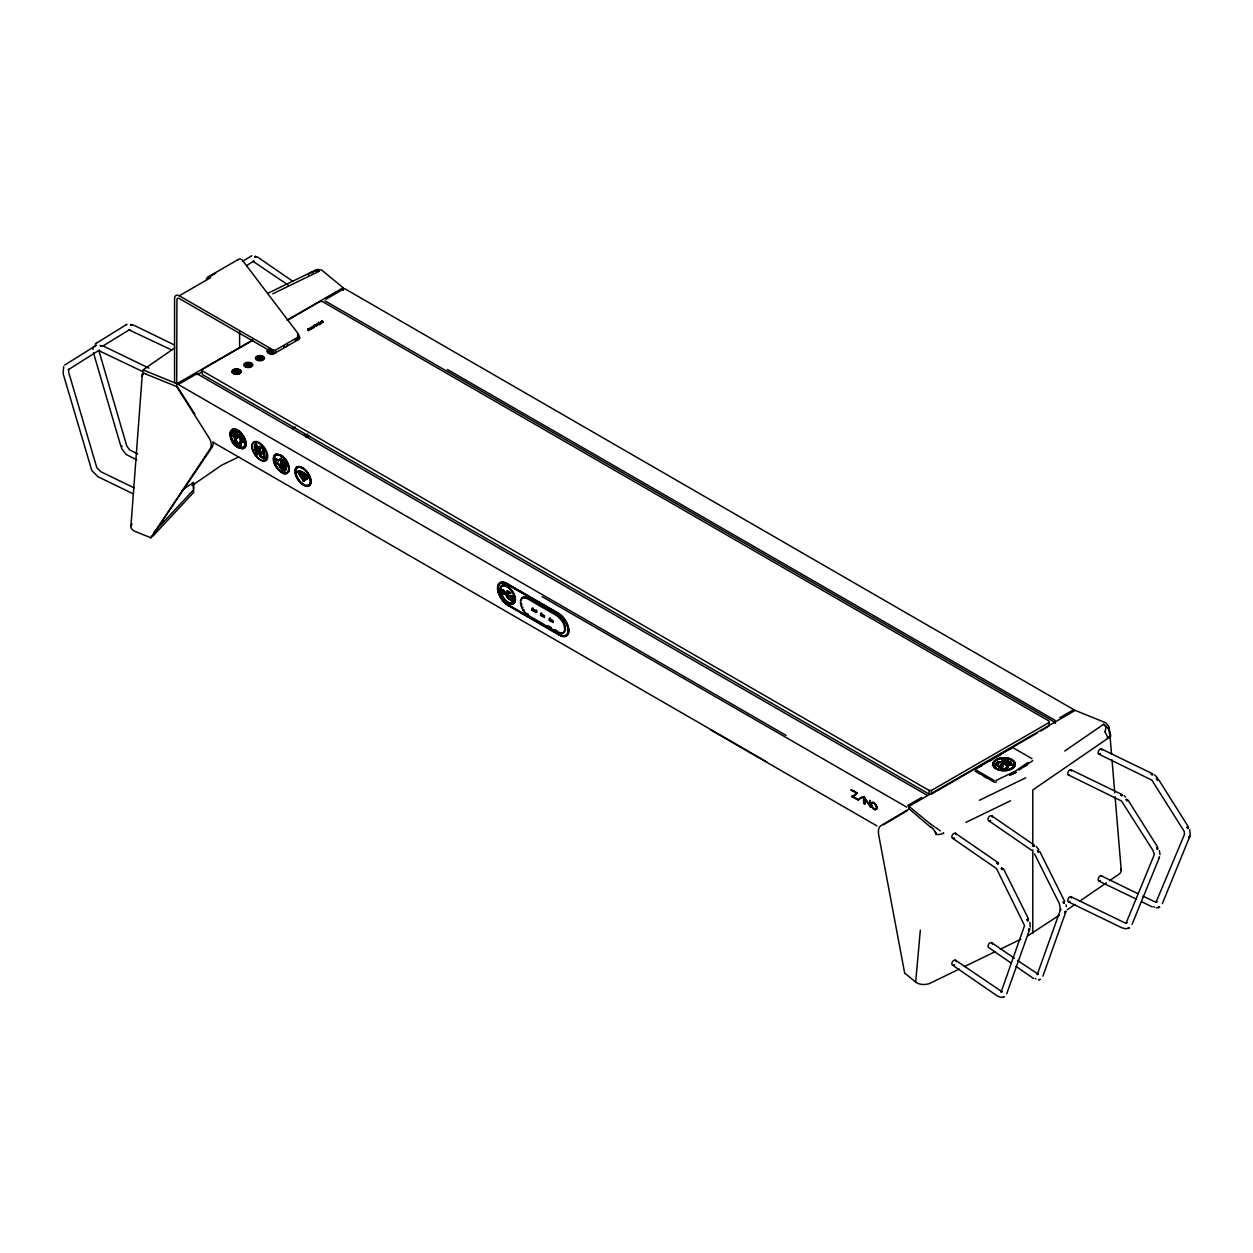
<?xml version="1.0" encoding="UTF-8"?>
<svg xmlns="http://www.w3.org/2000/svg" width="1253" height="1253" viewBox="0 0 1253 1253"><rect width="100%" height="100%" fill="white"/><g stroke="black" fill="none" stroke-linecap="round" stroke-linejoin="round"><path stroke-width="1.5" d="M1002.917 764.471L1001.382 765.364L1002.917 764.471L1002.901 766.946L1002.149 765.552L1000.614 766.601L1002.149 765.552M309.099 330.119L307.972 329.085L309.272 329.398M319.17 324.339L319.766 323.587M322.976 322.741L321.034 321.551L323.399 322.146M509.313 592.23L510.081 593.092L509.313 592.089M320.58 322.992L321.645 322.46M943.462 833.104L943.54 833.245A9.961 5.748 0 0 1 935.975 834.482L935.928 833.981A4.996 4.229 18.8 0 0 935.85 833.637A5.231 4.417 18.5 0 0 935.803 833.073A5.592 4.636 23.9 0 0 935.521 832.227L935.145 831.694M1008.477 766.57L1007.992 766.084M311.887 328.693L312.764 327.832M264.148 458.175L260.499 455.951L259.857 447.117L263.459 449.498L264.132 457.956M240.028 445.097L241.5 441.087A4.683 2.49 56.2 0 0 237.913 435.136A4.683 2.49 56.2 0 0 234.906 437.266L236.864 444.815L240.466 446.882L236.582 445.003C229.205 428.448 245.651 435.95 240.169 447.086M311.339 327.988C308.457 328.161 312.295 328.928 310.384 328.709M309.945 328.552L310.258 327.738M319.766 323.415L319.781 324.167M260.358 357.356L261.642 357.951M319.781 324.01L317.776 323.587L319.264 323.133M239.777 444.298L240.968 440.398A3.931 2.083 56.2 0 0 237.96 435.715A3.931 2.083 56.2 0 0 235.392 437.187L237.224 442.826L239.903 443.546M261.72 456.343L261.955 456.875M1030.217 927.079L1029.841 922.365M130.923 526.276L142.231 375.039M145.285 373.817A5.764 1.504 36.2 0 1 146.037 374.146L176.704 386.566L176.924 299.843A3.32 1.911 60 0 1 179.257 298.496L272.966 352.594A2.067 1.19 0 0 0 275.895 352.594L296.914 340.456A6.218 3.587 0 0 0 298.214 336.477M285.825 473.681C281.486 475.326 269.395 462.545 274.611 455.152M284.87 473.838C278.761 472.224 272.34 462.655 273.687 456.405M275.19 454.604C283.319 452.38 290.163 463.453 289.239 470.768C289.506 464.628 284.008 453.555 275.707 454.369M316.069 324.386L316.116 325.514L317.62 325.232M1190.225 835.14L1189.724 829.721M1108.827 726.317L1105.804 722.793L1075.199 710.388L908.973 806.352L908.723 809.172L880.734 825.821A10.353 5.419 73.1 0 0 878.698 834.937L904.619 972.908M959.281 969.086L930.227 983.182A9.977 5.764 0 0 1 915.677 982.086L920.328 930.196M1003.011 759.13L1003.011 759.13A2.24 1.3 0 0 0 1002.416 759.804L1002.478 760.869M92.988 349.43L93.599 346.439M285.496 468.246L285.527 467.855A12.248 6.5 56.2 0 0 285.339 465.051L283.429 459.773A2.177 1.143 56.2 0 1 284.212 460.462L286.232 465.489A13.564 7.189 56.2 0 1 286.389 467.682L284.76 470.909A2.24 1.19 56.3 0 1 283.898 470.721L284.541 470.047M246.465 364.435C247.17 365.688 249.566 362.837 246.465 364.78M1004.843 760.461L1004.859 760.132A1.645 0.955 0 0 1 1005.298 759.569L1005.861 759.882M239.48 444.502C244.288 430.938 226.84 435.715 239.809 444.878L239.589 446.178L236.989 443.625L239.887 445.99M142.356 375.493L142.294 376.276A9.961 5.748 0 0 1 143.359 372.783M312.702 327.237L311.417 327.894M1109.281 733.35L1109.453 732.065A5.873 1.143 78.8 0 0 1109.344 731.376M285.433 468.606L285.825 467.651A12.248 6.5 56.2 0 0 285.621 464.847L283.867 460.697A2.177 1.143 56.2 0 0 283.131 459.961M313.328 327.659L312.968 327.691M314.722 326.923L313.469 326.61M1007.381 760.9L1007.522 761.135M1005.642 760.148L1006.582 761.84M316.429 324.308L315.678 325.153M311.057 328.098L310.211 328.49M317.776 323.415L319.828 324.746L318.105 323.196M307.893 329.116C309.851 333.564 306.139 327.613 309.178 329.68M285.731 468.418L284.917 469.922M258.149 357.528L259.653 358.092M321.363 323.211C319.797 320.972 323.102 322.882 320.737 322.601M1004.405 769.06C1014.366 767.087 997.592 758.237 995.822 764.095M241.046 442.215C242.017 433.334 229.456 432.363 236.441 443.014M283.883 467.244L284.024 466.257A8.348 4.432 56.3 0 0 283.93 464.941L282.786 461.01A1.645 0.877 56.3 0 1 283.507 461.715L284.682 464.581A8.849 4.699 56.2 0 1 284.838 466.789L283.836 468.638M509.987 593.139C508.655 592.544 512.728 593.155 507.136 591.009L505.899 593.436L504.849 592.841A2.428 1.284 56.2 0 0 502.14 589.975A2.428 1.284 56.2 0 0 502.343 593.139A2.428 1.284 56.2 0 0 504.881 593.358L507.653 598.104L512.54 601.706L512.634 599.341C510.629 596.475 510.175 600.297 510.644 598.182M311.903 328.49C308.99 329.727 313.861 327.519 311.966 327.973M260.702 457.314L259.81 446.24L264.179 449.232L264.931 458.629L260.217 456.155L260.06 446.929L263.757 449.31L264.43 457.831M1002.416 759.804L1002.384 760.085A2.24 1.3 0 0 1 1003.011 759.287M1107.746 738.315L1107.715 738.456A9.961 5.748 0 0 0 1109.86 734.101L1109.641 732.191A5.826 1.237 78.4 0 0 1109.625 731.752M1028.447 930.133L1028.697 929.225M1064.611 912.623L1064.862 911.714M1065.019 912.466L1065.269 911.542M1065.379 912.247L1065.63 911.338M1028.854 929.977L1029.105 929.068M1029.214 929.757L1029.465 928.849M261.094 358.17L259.637 359.031L261.141 359.016M282.927 466.069L282.99 465.787A4.573 2.428 56.3 0 0 282.927 464.409L282.129 462.263L283.225 464.221A4.573 2.428 56.3 0 1 283.288 465.599L283.115 466.1M508.546 591.839C515.985 595.755 503.267 591.244 509.313 592.967M259.81 357.622L258.838 356.933L258.275 358.186M302.756 478.427C301.253 480.463 305.121 481.027 303.273 479.116C307.204 483.078 300.062 475.952 303.085 480.541M311.23 327.472L312.075 327.425M285.653 468.747L285.042 469.734M1158.477 858.493L1158.774 857.553M1158.837 858.289L1159.135 857.35M1159.119 858.039L1159.417 857.115M1188.831 837.615L1189.128 836.675M1189.175 837.411L1189.489 836.471M1189.473 837.161L1189.77 836.221M259.857 357.904L258.275 357.622M288.738 471.614L289.239 470.768M315.631 324.825C317.119 324.449 316.336 325.89 316.711 324.308M285.731 469.922L286.091 467.886A13.564 7.189 56.2 0 0 285.935 465.693L283.429 459.773M1006.739 993.692L1029.856 928.88M1042.903 976.165L1066.021 911.354M282.223 462.89L282.191 463.516A3.226 1.707 56.3 0 1 282.364 465.536L282.692 465.38A3.226 1.723 56.2 0 0 282.473 463.328L282.129 462.263M231.977 433.366L233.731 434.634L232.447 432.739M239.558 435.574L240.325 434.164L239.527 433.851L239.558 435.574L240.325 434.164M239.041 435.073L239.809 433.648M1159.542 857.115L1132.007 924.479M1189.88 836.221L1162.345 903.601M239.683 443.515C244.413 435.417 229.174 431.878 237.224 442.826M997.968 763.876L998.86 763.563M284.039 467.4L283.006 468.575A1.645 0.877 56.2 0 0 283.695 468.685L284.133 468.434A1.645 0.877 56.3 0 1 283.303 468.387L283.006 468.575M241.234 442.293L240.466 446.882M313.093 326.845L313.407 326.986M254.343 450.375L254.892 449.404A3.258 1.707 56.5 0 0 254.688 447.384L254.986 447.775A3.571 1.895 56.2 0 1 255.158 448.37A4.683 2.49 56.1 0 1 255.236 449.592A3.571 1.895 56.5 0 1 255.142 450.031L255.44 449.843A3.571 1.895 56.4 0 0 255.518 449.388A4.683 2.475 56.3 0 0 255.44 448.182A3.571 1.895 56.3 0 0 255.267 447.587L254.625 446.444M142.748 374.021L142.513 374.647A5.576 1.3 84.1 0 0 142.45 374.96A5.717 1.363 83.5 0 1 142.607 374.6L143.296 373.519M284.212 468.246L284.541 466.993A8.849 4.699 56.2 0 0 284.384 464.769L283.209 461.903A1.645 0.877 56.2 0 0 282.489 461.198M505.899 593.436L507.387 590.836L508.812 591.667M507.747 591.604L506.478 593.781C508.593 597.039 513.072 595.426 511.678 596.663M63.668 366.502L63.12 373.66L91.814 470.533L97.953 476.735L133.304 493.87M321.113 321.849L321.05 323.227M955.428 960.158L1001.836 991.624L1001.022 992.298L1024.562 925.591L996.48 868.564L952.64 838.304M260.436 357.872L261.047 358.624A1.817 1.049 0 0 0 261.423 358.515L261.423 358.844M283.585 467.855L284.306 466.053A8.348 4.432 56.2 0 0 284.212 464.753L282.786 461.01M997.858 763.625L998.39 763.954M258.744 357.778L261.564 358.17M312.67 326.391L313.595 326.25M285.888 470L285.073 470.783M311.793 328.223L312.764 328.192M132.066 524.02A9.977 5.764 0 0 0 135.12 531.429L150.908 537.803L210.081 448.919A10.353 7.487 55.7 0 0 209.204 438.111L176.61 386.504M150.924 537.772L211.976 447.368A10.353 7.487 55.7 0 0 213.104 442.325M996.072 764.502L1003.998 769.091L1007.647 766.57M995.18 763.688L995.039 764.502M275.018 454.745L274.266 455.638M288.754 471.989L286.154 473.806M943.666 833.167L942.867 833.543M282.411 465.662L282.896 466.304M1003.559 759.443L1004.06 761.949M1003.465 759.49L1003.136 760.461M235.517 371.327C232.823 369.447 242.048 374.067 235.517 371.327L235.423 370.434M1001.413 991.577L1002.181 991.796M235.094 371.828L235.517 370.998M1008.414 767.149L1005.047 769.326M154.213 532.024L193.62 489.751L193.448 482.468L182.218 490.064M152.788 536.253L193.62 492.445L193.573 490.628M304.26 480.901L303.304 481.105M303.806 480.275L302.474 478.615M317.448 325.357L317.526 324.621M285.198 469.734L283.945 470.157M303.508 476.86A6.187 3.211 55.3 0 0 302.239 476.109A6.093 3.226 55 0 0 299.921 475.983L300.203 475.78A6.093 3.258 56.3 0 1 306.327 479.288L307.627 478.599A8.928 4.73 56.3 0 0 298.715 473.446L298.543 473.838M311.746 272.903L312.686 272.058M309.099 328.584L310.368 329.586L308.661 328.678M305.184 479.946L304.902 479.883A3.931 2.083 55.6 0 0 301.08 477.785L301.362 477.581A3.931 2.099 56.3 0 1 305.309 479.852L305.434 479.805A4.699 2.49 56.1 0 0 300.767 477.08L301.065 476.876A4.699 2.49 56 0 1 305.654 479.664L305.481 479.758M1008.258 767.29L1004.937 769.373M263.976 458.958L259.998 456.625A1.801 0.955 56.3 0 1 259.575 455.403L258.995 447.29A1.801 0.955 56.1 0 1 259.214 446.538L263.02 448.355A1.582 0.83 56.2 0 1 264.054 450.219L264.681 458.363A1.77 0.94 56.3 0 1 264.399 459.162L264.164 458.943M311.621 327.174L312.42 327.299M64.717 365.062L95.447 345.844M95.071 344.183L96.403 343.212M254.798 445.097L255.205 446.256M255.017 445.269L256.301 448.073A7.769 4.119 56.3 0 1 256.505 449.373A7.769 4.119 56.2 0 1 256.489 450.563L255.424 452.396M297.587 472.35A10.416 5.513 55.7 0 1 307.862 478.129L308.645 477.957A11.167 5.92 56.2 0 0 297.728 471.363L297.525 471.598M1007.506 760.258L1008.132 760.806L1007.6 760.007M255.487 444.47L257.836 448.809A12.248 6.484 56.3 0 1 258.024 451.613L256.113 454.651A2.161 1.159 56.4 0 0 256.865 454.87L257.194 454.792A3.884 2.067 56 0 0 257.491 454.588L258.604 451.644A13.532 7.173 56.2 0 0 258.447 449.451L256.426 444.408A2.161 1.143 56.1 0 0 255.643 443.734M851.617 796.391C866.653 792.977 839.588 785.944 857.193 793.039L852.244 796.454L857.162 799.289L851.617 796.391L857.459 799.101L852.244 796.454M174.715 347.895L142.967 369.933M191.991 485.584L221.687 465.176L238.743 456.906M1027.961 762.497L1015.431 771.081L995.9 780.556M1019.018 770.062L1032.707 760.649M1024.5 766.632L1027.225 764.753M1064.721 751.033L1103.689 724.25L1105.913 727.132L1105.35 730.828A5.012 3.916 53.4 0 1 1104.801 731.423L1104.582 731.58A10.008 5.654 50.8 0 1 1107.589 738.456L1108.216 738.064A9.961 5.748 0 0 0 1109.845 734.101L1109.798 733.663M1027.632 935.928L1059.396 915.144M1067.227 909.772L1075.058 904.384M1079.741 901.158L1106.368 882.864M1109.5 880.702L1118.898 874.249A9.977 5.764 0 0 0 1120.668 868.658M307.079 478.928L306.875 478.818A8.16 4.339 57.1 0 0 298.825 474.276L298.7 474.073M308.504 478.051L308.301 478.192A10.416 5.529 56.2 0 0 297.885 472.146L297.885 472.146M303.508 476.72A6.077 3.242 56.4 0 1 306.045 479.476L306.296 479.304A6.86 3.587 56.3 0 0 302.819 475.78A6.86 3.634 56.2 0 0 299.577 475.279L299.953 475.059A6.86 3.634 56.2 0 1 306.656 479.1M233.058 431.831L234.875 433.256L233.7 431.439M234.875 431.377L236.05 433.334L235.642 431.236M231.758 435.183L233.324 436.639M237.146 432.097L237.804 434.086M231.789 435.762L232.04 434.979M237.256 433.789L237.428 431.893M238.07 437.391A1.786 0.94 56.3 0 0 236.895 438.064L238.023 436.811A2.537 1.347 56.3 0 0 236.363 437.751L236.613 438.252A1.801 0.955 56.2 0 1 237.788 437.595M238.023 436.811L237.725 436.999A2.553 1.347 56.2 0 0 236.081 437.955L236.754 436.764L237.772 437.595M240.67 436.968L241.954 436.201M241.845 439.161L243.505 439.13L243.458 439.991L241.845 439.161L243.505 439.13M242.095 439.819L243.755 439.787M236.582 445.003L237.365 444.533M242.44 441.338L244.006 442.81M242.487 441.933L242.737 441.15M239.589 446.178L239.809 444.878M255.534 443.797L255.346 443.922A2.161 1.143 56.2 0 1 256.004 444.47A2.694 1.425 56.3 0 1 256.379 444.925L256.505 445.097M254.578 449.576A3.258 1.739 56.1 0 0 254.437 447.587L254.359 446.225M256.113 454.667L256.395 454.479A2.161 1.143 56.1 0 0 257.147 454.682L257.382 454.635A4.824 2.553 56.5 0 0 257.664 454.4A7.894 4.182 56.2 0 0 258.212 452.756M260.436 452.302L261.971 453.179L260.436 452.302L262.566 451.064L262.691 451.894L262.566 451.064M261.705 452.458L263.24 453.335L261.705 452.458L262.973 451.706M260.984 453.758L262.253 452.991M274.313 455.34L276.005 454.166M274.705 458.332L278.197 459.992L274.705 458.332L274.987 462.326L278.182 464.174L281.894 469.969L281.361 458.175L277.915 460.18M275.284 459.24L278.464 460.728L275.284 459.24L275.488 462.028L278.37 463.704L282.191 469.765M274.987 462.326L278.667 463.5C285.903 480.729 277.743 442.826 281.549 468.011M281.361 458.175L281.894 469.969M282.849 457.047A10.416 5.529 56.3 0 1 287.125 472.585A10.416 5.529 56.3 0 1 274.548 461.824A10.416 5.529 56.3 0 1 282.849 457.047L283.272 456.828M278.182 464.174L275.268 462.122L274.987 458.144M283.898 470.705L284.18 470.517A2.24 1.19 56.3 0 0 285.042 470.705M297.478 471.504L297.306 471.629A11.183 5.936 56.7 0 1 308.363 478.145L308.457 478.082M298.825 474.276L299.122 474.088A8.16 4.339 56.2 0 1 307.283 478.787L307.33 478.803A8.928 4.699 55.6 0 0 298.418 473.65M306.108 479.429L307.627 478.599M504.849 592.841L506.149 593.28M504.881 593.358L506.181 593.797L507.904 597.932L512.79 601.534M505.93 593.969L511.944 596.616M510.457 599.169L507.935 597.712L506.51 594.314L511.976 597.148L511.788 598.308L514.278 598.198L511.866 595.582M507.935 597.712L510.707 598.997M512.853 597.697L506.51 594.314M512.242 597.681L513.104 597.524M510.958 599.232L512.148 599.607L511.976 600.829L510.958 599.232L511.976 600.829M511.036 600.281L511.208 599.075M512.54 601.706L512.634 599.341M561.892 633.141A8.285 4.385 56.2 0 0 563.756 632.687A12.029 6.375 56.3 0 0 562.879 620.204A8.285 4.385 56.2 0 0 558.337 615.489L527.262 597.54L526.385 598.135A8.285 4.385 56.2 0 0 522.156 597.775A12.029 6.375 56.3 0 0 523.049 610.258L527.576 614.972L558.666 632.922L562.879 633.266A12.029 6.375 56.2 0 0 562.002 620.783L557.46 616.084L526.385 598.135L522.156 597.775M528.453 614.377L527.576 614.972A8.285 4.401 56.3 0 1 523.034 610.258M558.337 615.489L557.46 616.084A8.285 4.401 56.3 0 1 562.002 620.783M558.666 632.922L559.543 632.326A8.285 4.385 56.2 0 0 560.733 632.89M857.193 793.039L851.163 789.923M857.678 799.9L863.771 796.83C862.44 815.515 868.031 788.497 858.101 800.134M863.771 796.83L863.943 803.518M864.194 797.456L870.694 807.042L864.821 798.145L864.664 803.925L864.194 797.456L870.365 806.149M870.068 806.352L869.958 800.401L870.569 805.413M313.642 271.29L316.539 269.724M995.258 763.782L999.236 761.542M206.212 278.965L214.169 273.968M242.377 261.438L251.822 255.737M246.449 265.699L253.388 261.344M96.058 343.4L125.801 324.966M102.558 346.188L129.858 329.492L128.918 329.821L171.833 350.057M1159.62 907.031L1156.253 907.924M1129.282 927.909L1125.914 928.802L1121.842 927.768L1068.496 901.941M883.443 824.725L907.141 810.738M207.278 277.367L237.898 259.7M252.526 340.064L176.924 383.716L174.574 382.353L174.574 298.496A6.625 3.822 60 0 1 179.257 295.786L210.598 277.696M287.062 320.126L343.15 287.736L321.676 270.068L317.495 269.442M252.73 340.362L202.281 369.478L202.281 374.475L929.084 794.089L931.418 794.089L1037.374 732.911M288.049 319.969L320.001 301.519L322.35 301.519L1049.137 721.133L1049.137 726.114M196.956 373.707L178.286 384.483L786.07 735.386M325.811 299.31L344.481 288.535L1074.698 710.2M197.379 374.631L202.375 371.734M318.732 322.334L320.831 323.368M315.96 326.203L314.19 325.232L316.21 325.843M235.376 370.81L238.054 372.298M270.977 350.292L271.165 352.218L273.154 351.701M314.973 325.435L314.487 325.717M321.034 321.551L322.882 322.037L322.272 321.175M322.303 320.972L323.258 321.974M314.299 325.608L315.27 325.091M314.519 326.657L313.36 327.331L314.111 327.049M259.387 358.233L261.063 358.374M248.689 366.189C253.028 362.383 246.982 368.194 248.282 364.419M259.637 359.031L261.047 358.718L259.637 358.687M273.593 351.795L271.165 352.218M250.443 365.171L248.877 365.672L248.752 364.184M250.443 364.842L248.392 366.017M261.407 454.4L263.522 453.147M202.281 370.841L929.084 790.439L931.418 790.439L1049.137 722.48M907.626 805.569L921.628 797.488M1059.819 717.703L1073.821 709.621M1040.726 730.969L1047.461 727.085M975.085 769.123L1011.688 747.994M978.358 767.572L981.632 765.677M989.15 761.338L992.533 759.381M995.9 757.438L1001.272 754.337M909.192 808.905L930.259 826.902A5.764 1.065 42.5 0 1 930.995 827.45M998.469 761.761L995.148 764.675M995.9 764.032L999.972 762.106M308.238 478.223L306.061 479.46M241.077 437.595L242.362 436.843M278.182 460.916L280.923 459.318M532.024 610.352L532.964 609.804L536.754 611.997L535.798 612.545L532.024 610.352L531.883 608.41L535.658 610.587L535.798 612.545M535.658 610.587L536.613 610.054L536.754 611.997M540.654 615.333L544.444 617.525L544.303 615.583L540.513 613.39L540.654 615.333L544.131 616.257M549.3 620.329L553.074 622.506L552.933 620.564L549.159 618.387L549.3 620.329L552.777 621.237M1009.495 764.972L1011.751 765.223A2.177 1.253 0 0 0 1012.737 764.91L1009.918 764.581M1012.722 764.894L1009.479 764.502M291.871 428.667L295.254 427.022M267.797 293.312L314.19 270.805M272.747 293.797L319.155 271.29L315.411 270.742L310.008 272.825A10.008 4.652 59.4 0 0 308.958 273.796M1009.479 775.278L1015.995 772.177M1011.108 774.824L1015.995 772.459M979.376 800.307L1025.753 777.815M965.953 822.375L1010.498 800.777M964.403 966.596L995.164 951.685M1000.301 949.194L1020.803 939.249M125.504 325.232L126.992 324.386M95.165 346.11L96.653 345.264M214.545 273.734L215.657 273.264M1010.967 763.39L1011.97 763.578A1.645 0.955 0 0 1 1010.999 763.844L1008.649 763.328M1011.077 762.325L1010.106 761.777A3.258 1.879 0 0 1 1008.195 760.696M1038.596 979.862L1040.256 979.313M952.672 965.202L997.341 995.978L1000.896 997.404L1004.092 996.84M1039.645 979.58L1039.019 979.783M1003.481 997.106L1003.904 996.934M312.436 327.472L313.266 327.55M304.15 435.324L307.768 434.196M305.951 437.469L309.569 436.342M998.688 761.824L1000.113 761.808M317.134 325.655L317.354 324.809M1010.811 762.404L1010.106 761.949A3.258 1.879 0 0 1 1008.195 760.869M316.649 325.326L316.116 325.091M254.108 261.125L253.09 261.36L288.268 285.136M1010.732 762.231L1008.963 761.934A4.573 2.647 0 0 1 1007.725 761.182L1007.443 760.853M1010.967 763.218L1009.793 763.14M1017.483 960.409L1038.001 974.114L1037.186 974.771L1060.68 909.177L1060.445 910.242L1059.505 903.93L1034.539 853.904M1010.92 765.113L1011.751 765.05A2.177 1.253 0 0 0 1012.737 764.737M1055.668 723.279L1054.901 723.059M1004.295 769.358L1003.12 769.17M1001.382 764.126L1001.382 765.536M303.962 480.995L302.693 480.635M1010.466 765.254L1007.945 764.581M1010.075 763.359L1008.007 762.544A8.332 4.808 0 0 1 1006.832 761.855M1037.531 974.145L1038.345 974.286M1009.949 762.388L1008.963 762.106A4.573 2.647 0 0 1 1007.725 761.354L1007.616 761.072M1009.73 763.766L1008.289 763.202M1009.479 764.675L1007.208 763.766A12.248 7.079 0 0 1 1004.687 762.31L1004.358 762.043M1008.994 765.035L1006.347 763.938A13.548 7.816 0 0 1 1004.373 762.795L1003.606 762.184M1009.041 764.565L1007.208 763.938A12.248 7.079 0 0 1 1004.687 762.482L1004.06 761.777M1009.229 763.171L1008.32 762.842M143.296 370.011L176.924 383.716M1005.125 761.072L1006.206 762.122A9.069 5.231 0 0 0 1007.553 762.905L1008.289 763.375M1007.412 764.565L1006.347 764.111A13.548 7.816 0 0 1 1004.373 762.967L1003.011 761.573M131.142 324.511L132.285 324.981M130.813 324.699L131.957 325.169M130.5 324.95L131.643 325.42M100.804 345.389L101.932 345.859M100.475 345.577L101.618 346.047M100.162 345.828L101.289 346.298M1153.621 906.749L1154.561 907.156M1007.929 763.234L1007.553 763.077A9.069 5.231 0 0 1 1006.206 762.278L1005.924 762.075M146.115 374.161L146.836 374.49M174.042 344.779L133.069 324.872M148.919 368.147L102.73 345.75M1137.802 893.624L1101.168 875.753M1142.94 896.083L1155.532 902.129L1157.192 901.878L1155.986 902.364L1184.508 834.294L1184.242 831.444L1151.82 780.102L1098.865 754.134M1098.85 881.063L1136.534 899.2M1152.494 773.712L1101.183 748.84M1122.155 794.59L1070.829 769.718M1068.511 775.012L1121.466 800.98L1152.917 850.333L1154.342 854.53L1126.008 923.336L1126.776 922.506L1125.633 923.242L1126.854 922.772L1125.194 923.007L1070.829 896.647M143.202 371.781L98.595 350.558L68.226 369.776L68.899 369.102L68.602 372.063L96.841 467.729L100.694 471.645L134.165 487.856M137.752 454.009L129.529 449.796L126.757 445.927L98.846 350.542M136.718 459.929L125.911 454.275L121.525 448.308M1003.12 769.342L995.321 764.675M1141.749 901.768L1152.196 906.89M1003.543 768.982L995.963 764.424M315.678 325.921L314.19 325.232M1151.711 773.821L1152.838 774.448M1151.382 774.009L1152.525 774.636M1151.068 774.26L1152.196 774.902M1121.357 794.7L1122.5 795.326M1121.043 794.888L1122.187 795.514M1120.715 795.138L1121.858 795.78M447.368 369.494L1055.151 720.397M324.934 300.83L1054.274 721.916M318.497 322.287L320.831 323.54M1013.442 747.994L1032.002 758.691M1000.661 761.855L1008.367 766.57M1002.854 769.217L995.148 764.502M179.257 295.786L272.966 349.885A2.067 1.19 0 0 0 275.895 349.885L296.914 337.762A6.218 3.587 0 0 0 298.214 333.784L241.923 259.606A6.625 3.822 60 0 0 238.039 259.763M975.664 769.796L994.224 780.509M978.17 772.6L993.645 781.856A2.067 1.19 0 0 0 996.433 781.935M975.085 771.143L980.144 774.072M983.511 776.014L986.894 777.972M197.833 374.208L927.173 795.295M542.079 596.632L906.749 807.167M232.087 435.574L233.606 436.451M242.769 441.729L244.304 442.607M510.394 598.354L512.383 599.498M511.287 600.109L512.226 600.657M236.989 443.625L239.511 445.081M548.078 625.717L551.351 627.612M554.625 629.492L557.898 631.387M508.201 605.074L559.684 635.036A14.081 7.471 56.2 0 0 568.862 629.773A14.081 7.471 56.2 0 0 558.118 613.015L506.932 583.459A14.081 7.471 56.3 0 0 497.754 588.722A14.081 7.471 56.3 0 0 508.499 605.481M508.248 605.653L559.433 635.193M212.775 442.105L766.836 761.918M710.937 730.06L876.865 825.868M255.299 256.254L256.254 256.834M254.923 256.411L255.878 256.99M254.531 256.63L255.487 257.21M1035.197 978.483L1035.996 978.969M255.393 444.533L256.379 445.661M246.825 364.842L247.452 363.621L248.752 364.513M930.462 824.02L934.628 826.886M1034.618 845.368L991.577 815.734M998.453 862.894L955.412 833.261M257.194 256.818L292.732 281.22M991.593 942.648L1014.272 958.2M1031.72 850.348L988.805 820.778M1011.14 963.071L988.836 947.675A2.898 1.817 -55.5 0 1 989.244 943.493A2.898 1.817 -55.5 0 1 992.439 944.089M1015.932 966.376L1033.506 978.452M935.584 827.544L938.481 829.564M939.437 830.222L940.376 830.88M930.446 824.035L908.973 806.352M1006.582 761.683L1006.832 762.028A8.332 4.808 0 0 0 1008.007 762.717M1033.678 845.399L1034.633 846.135M1033.286 845.54L1034.258 846.292M1032.911 845.775L1033.866 846.511M997.513 862.91L998.469 863.662M997.122 863.066L998.093 863.803M996.746 863.286L997.701 864.022M1154.436 774.855L1157.224 777.486M1124.082 795.749L1125.539 796.924M904.791 973.111L915.677 982.086M232.15 432.943L233.606 434.399M232.275 433.178L233.731 434.634M1036.388 846.715L1038.737 849.597M514.012 598.37L511.616 595.739M1003.277 762.059L1002.604 760.978M1005.454 761.652L1004.859 760.477M322.068 320.94L323.133 322.256M248.705 364.419L247.092 364.795M933.971 830.128L935.333 832.008M1157.005 778.348L1157.835 779.57M1156.691 778.552L1157.553 779.773M1156.362 778.786L1157.192 780.008M1126.651 799.226L1127.496 800.448M1126.353 799.43L1127.199 800.651M1126.008 799.665L1126.854 800.886M299.812 475.169L299.921 475.983M177.237 386.519L194.935 414.226M1188.11 826.432L1158.352 779.178M1157.756 847.31L1128.013 800.056M1002.776 761.448L1002.369 760.164M303.477 479.774L302.646 479.789M1187.593 826.823L1188.283 828.014M1187.296 827.027L1187.985 828.233M1186.951 827.262L1187.64 828.452M1157.239 847.701L1157.929 848.892M1156.942 847.921L1157.631 849.111M1156.597 848.14L1157.286 849.346M1038.11 850.411L1038.831 851.711M1037.75 850.583L1038.471 851.899M1037.359 850.787L1038.064 852.087M1001.946 867.937L1002.666 869.237M1001.586 868.094L1002.306 869.41M1001.194 868.298L1001.899 869.613M1039.692 851.335L1064.658 901.361M1003.528 868.862L1028.494 918.872M1063.797 901.737L1064.377 902.99M1063.437 901.909L1064.016 903.162M1063.03 902.097L1063.609 903.35M1027.632 919.248L1028.212 920.501M1027.272 919.42L1027.852 920.689M1026.865 919.624L1027.444 920.877M935.443 832.243L935.568 832.525A5.404 4.558 18.5 0 1 935.944 833.637M506.76 594.141L508.185 597.54M1108.827 728.792L1108.545 728.134A6.829 5.075 81.7 0 0 1108.232 727.664M235.157 431.189L236.05 433.334M1108.811 728.807L1109.124 729.763M121.682 445.802L122.058 446.914M93.458 352.782L121.087 446.992M1159.37 850.599L1160.012 854.562M1109.156 727.335L1109.531 730.797M1066.005 904.854L1066.366 906.577M1109.719 732.958L1109.688 732.66A5.482 0.83 79.6 0 0 1109.61 732.175M343.15 287.736L343.4 290.304M1109.923 734.697L1111.536 754.087M1112.022 759.898L1114.763 792.851M1115.092 796.736L1121.231 870.396M869.958 800.401L870.396 807.245M864.492 797.253L864.946 804.081M550.114 617.839L550.239 619.781M541.468 612.858L541.609 614.8M532.838 607.862L532.964 609.804M275.582 459.052L275.77 461.84M255.502 452.035L255.487 451.832A5.811 3.054 56.9 0 0 255.361 447.023M255.471 451.769L255.518 452.317A1.645 0.877 56 0 0 256.192 452.443L257.053 450.751A8.865 4.699 56.2 0 0 256.896 448.543L255.722 445.661A1.645 0.877 56.1 0 0 255.001 444.972A3.79 2.02 56.2 0 1 256.364 448.355M193.526 488.811L193.448 482.468M1000.614 764.126L1000.614 766.601M1032.77 845.979L1032.77 789.97L1110.706 736.404L1110.565 734.744A9.899 5.717 60 0 0 1103.689 724.25M1032.77 849.847L1032.77 933.454M931.418 790.439L931.418 794.089M929.084 790.439L929.084 794.089M298.214 333.784L298.214 335.804M272.966 349.885L273.154 352.046M271.525 351.56L271.447 352.375M239.589 331.935L239.589 347.535M1011.093 748.668A2.067 1.19 0 0 1 1011.735 748.417M142.466 375.837A5.31 0.971 87.4 0 1 142.544 375.18M143.422 373.394A6.892 2.381 46.4 0 1 143.907 373.3A6.892 2.381 46.4 0 0 143.406 373.41M143.844 373.253A6.155 1.911 40.4 0 1 145.05 373.457M308.489 275.096A10.008 4.652 59.4 0 1 308.833 274.015M312.67 272.559A9.977 5.764 60 0 1 319.186 271.29M932.639 828.546A6.892 2.522 44.8 0 1 933.579 829.423M930.807 826.98A6.171 1.629 44.2 0 1 932.608 828.421M1108.185 727.711A6.892 5.012 80.8 0 1 1108.545 728.447M269.959 349.775A3.273 1.895 0 0 0 269.301 352.547A3.32 1.911 0 0 0 274.156 352.688A3.273 1.895 0 0 1 269.301 352.547A3.32 1.911 0 0 1 269.943 349.759M275.127 351.42A3.32 1.911 0 0 1 275.034 351.78M269.661 348.961A4.558 2.631 0 0 0 269.364 353.503A4.558 2.631 0 0 0 276.365 351.42A4.558 2.631 0 0 1 272.277 353.957A4.558 2.631 0 0 1 267.406 352.015A4.558 2.631 0 0 1 269.959 348.929M287.579 344.622A4.558 2.631 0 0 1 283.945 347.426M296.334 339.579A3.273 1.895 0 0 0 297.603 336.446A3.32 1.911 0 0 1 296.334 339.594M297.587 335.459A4.558 2.631 0 0 1 299.671 338.435A4.558 2.631 0 0 1 295.207 340.362M508.248 605.669A14.081 7.487 56.3 0 1 497.504 588.91A14.081 7.487 56.3 0 1 506.682 583.616L557.867 613.187A14.081 7.487 56.3 0 1 568.596 629.914A14.081 7.487 56.3 0 1 559.433 635.224M508.201 605.058A13.344 7.064 56.2 0 1 498.036 589.176A13.344 7.064 56.2 0 1 506.713 584.227L557.914 613.766A13.344 7.079 56.3 0 1 568.079 629.617A13.344 7.079 56.3 0 1 559.386 634.629M505.131 593.202A2.428 1.284 56.3 0 1 502.594 592.967A2.428 1.284 56.3 0 1 502.406 589.803A2.428 1.284 56.3 0 1 505.1 592.669M252.041 447.666A11.246 5.967 56.3 0 1 251.963 445.081M255.236 452.584A2.052 1.081 56.1 0 0 256.223 452.396A4.793 2.537 56.3 0 0 256.661 451.519A6.97 3.712 56 0 0 256.74 451.174L256.771 450.704A9.163 4.887 55.9 0 0 256.849 450.407M256.661 449.373A9.053 4.793 56.4 0 1 256.724 449.952M258.463 450.876A12.64 6.813 55.1 0 1 258.369 452.881M257.648 450.187A9.46 5.043 56 0 1 257.1 454.181M258.071 450.657A13.532 7.001 57.3 0 0 258.024 450.234A12.875 6.657 57.2 0 0 257.82 448.872M256.912 445.426A8.098 4.417 55.4 0 1 258.118 448.997M256.364 445.661A4.041 2.13 56.3 0 1 256.646 446.178A6.14 3.273 56.2 0 1 257.069 447.18A10.682 5.638 56.3 0 1 257.695 450.203M527.262 597.54A8.285 4.385 56.2 0 0 523.034 597.195A12.029 6.375 56.2 0 0 521.358 600.516M562.879 633.266A8.285 4.385 56.2 0 1 558.666 632.922M527.842 614.001A8.285 4.385 56.2 0 1 527.231 613.547M524.38 610.399A8.285 4.385 56.2 0 1 523.926 609.678M522.955 607.893A12.029 6.375 56.2 0 1 522.532 606.953M521.859 605.027A12.029 6.375 56.2 0 1 521.436 603.116M954.52 837.85A2.898 1.817 -55.5 0 1 951.841 837.192A2.898 1.817 -55.5 0 1 953.862 833.496A2.898 1.817 -55.5 0 1 956.258 834.702M954.535 964.747A2.898 1.817 -55.5 0 1 951.857 964.09A2.898 1.817 -55.5 0 1 953.878 960.393A2.898 1.817 -55.5 0 1 956.274 961.599M990.684 820.323A2.898 1.817 -55.5 0 1 988.006 819.681A2.898 1.817 -55.5 0 1 990.027 815.985A2.898 1.817 -55.5 0 1 992.423 817.191M1069.263 774.965A2.898 1.519 -64.1 0 1 1067.838 773.289A2.898 1.519 -64.1 0 1 1069.811 769.906A2.898 1.519 -64.1 0 1 1071.534 771.081M1070.078 901.314A2.898 1.519 -64.1 0 1 1067.822 900.907A2.898 1.519 -64.1 0 1 1069.514 897.023A2.898 1.519 -64.1 0 1 1071.519 898.009M1100.432 753.507A2.898 1.519 -64.1 0 1 1098.176 753.116A2.898 1.519 -64.1 0 1 1099.883 749.231A2.898 1.519 -64.1 0 1 1101.888 750.202M1100.416 880.436A2.898 1.519 -64.2 0 1 1098.223 880.326A2.898 1.519 -64.2 0 1 1099.32 876.677A2.898 1.519 -64.2 0 1 1101.685 876.223M230.004 432.755C231.554 456.781 259.214 450.172 238.07 430.766C226.511 423.812 229.127 443.891 236.895 446.632C256.818 457.58 237.945 417.061 230.004 432.755M230.536 433.178C231.977 455.591 257.773 449.42 238.054 431.314C227.279 424.845 229.722 443.562 236.958 446.115C254.469 455.669 238.509 419.113 230.536 433.178M894.767 815.719L894.767 815.719M1129.11 928.019L1128.107 928.41L1129.11 928.019M1159.464 907.141L1158.445 907.532L1159.464 907.141M99.52 350.37L98.564 350.699L99.52 350.37M253.717 261.344L253.67 261.423M558.165 613.594L506.979 584.039A13.344 7.079 56.3 0 0 498.287 589.02A13.344 7.079 56.3 0 0 508.452 604.901L559.637 634.457A13.344 7.079 56.3 0 0 568.329 629.46A13.344 7.079 56.3 0 0 558.165 613.594M234.577 433.46L233.418 431.627L234.515 433.46M997.56 769.389A11.183 6.453 0 0 0 1015.181 764.753A11.183 6.453 0 0 0 999.408 758.253A11.183 6.453 0 0 0 997.56 769.389M997.56 769.561A11.183 6.453 0 0 0 1015.181 764.925A11.183 6.453 0 0 0 999.408 758.425A11.183 6.453 0 0 0 997.56 769.561M998.845 769.342A10.416 6.014 0 0 0 1014.46 764.126A10.416 6.014 0 0 0 998.845 758.926A10.416 6.014 0 0 0 998.845 769.342A10.416 6.014 0 0 0 1014.46 764.299A10.416 6.014 0 0 0 998.845 759.099A10.416 6.014 0 0 0 998.845 769.514M234.781 372.955A3.273 1.895 0 0 0 239.809 371.452A3.32 1.911 0 0 0 235.031 369.666A3.32 1.911 0 0 0 234.765 372.971A3.32 1.911 0 0 0 239.856 371.452A3.273 1.895 0 0 0 235.047 369.682A3.273 1.895 0 0 0 234.781 372.955M234.781 373.284A3.273 1.895 0 0 0 239.809 371.781A3.32 1.911 0 0 0 235.031 369.995A3.32 1.911 0 0 0 234.765 373.316A3.32 1.911 0 0 0 239.856 371.781A3.273 1.895 0 0 0 235.047 370.027A3.273 1.895 0 0 0 234.781 373.284M234.06 373.848A4.558 2.631 0 0 0 241.093 371.781A4.558 2.631 0 0 0 234.483 369.29A4.558 2.631 0 0 0 234.06 373.848M234.06 373.895A4.558 2.631 0 0 0 241.093 371.843A4.558 2.631 0 0 0 234.483 369.353A4.558 2.631 0 0 0 234.06 373.895M246.496 366.189A3.273 1.895 0 0 0 251.524 364.686A3.32 1.911 0 0 0 246.731 362.9A3.32 1.911 0 0 0 246.465 366.205A3.32 1.911 0 0 0 251.571 364.686A3.273 1.895 0 0 0 246.763 362.916A3.273 1.895 0 0 0 246.496 366.189M246.496 366.518A3.273 1.895 0 0 0 251.524 365.015A3.32 1.911 0 0 0 246.731 363.229A3.32 1.911 0 0 0 246.465 366.549A3.32 1.911 0 0 0 251.571 365.03A3.273 1.895 0 0 0 246.763 363.26A3.273 1.895 0 0 0 246.496 366.518M245.776 367.145A4.558 2.631 0 0 0 252.808 365.077A4.558 2.631 0 0 0 246.199 362.587A4.558 2.631 0 0 0 245.776 367.145M258.212 359.423A3.273 1.895 0 0 0 263.24 357.919A3.32 1.911 0 0 0 258.447 356.134A3.32 1.911 0 0 0 258.181 359.439A3.32 1.911 0 0 0 263.287 357.919A3.273 1.895 0 0 0 258.463 356.15A3.273 1.895 0 0 0 258.212 359.423M258.212 359.768A3.273 1.895 0 0 0 263.24 358.264A3.32 1.911 0 0 0 258.447 356.478A3.32 1.911 0 0 0 258.181 359.783A3.32 1.911 0 0 0 263.287 358.264A3.273 1.895 0 0 0 258.463 356.494A3.273 1.895 0 0 0 258.212 359.768M257.476 360.378A4.558 2.631 0 0 0 264.524 358.311A4.558 2.631 0 0 0 257.914 355.821A4.558 2.631 0 0 0 257.476 360.378M269.113 352.062A3.273 1.895 0 0 0 273.655 352.563A3.32 1.911 0 0 1 269.082 352.077A3.32 1.911 0 0 1 269.943 349.415A3.273 1.895 0 0 0 269.113 352.062M283.789 346.689A3.273 1.895 0 0 0 284.885 346.408A3.32 1.911 0 0 1 283.789 346.721M296.334 339.234A3.273 1.895 0 0 0 297.603 336.102A3.32 1.911 0 0 1 296.334 339.265M502.296 591.604A1.676 0.893 56.3 0 0 504.332 593.342A1.676 0.893 56.3 0 0 503.643 590.836A1.676 0.893 56.3 0 0 502.296 591.604M502.046 591.776A1.676 0.893 56.2 0 0 504.066 593.515A1.676 0.893 56.2 0 0 503.377 591.009A1.676 0.893 56.2 0 0 502.046 591.776M500.62 592.418A10.76 5.701 56.3 0 0 513.62 603.554A10.76 5.701 56.3 0 0 509.204 587.5A10.76 5.701 56.3 0 0 500.62 592.418M501.106 592.559A10.024 5.325 56.2 0 0 513.229 602.928A10.024 5.325 56.2 0 0 509.11 587.986A10.024 5.325 56.2 0 0 501.106 592.559M500.354 592.591A10.76 5.717 56.3 0 0 513.37 603.727A10.76 5.717 56.3 0 0 508.953 587.657A10.76 5.717 56.3 0 0 500.354 592.591M500.855 592.732A10.024 5.325 56.3 0 0 512.963 603.1A10.024 5.325 56.3 0 0 508.859 588.143A10.024 5.325 56.3 0 0 500.855 592.732M871.336 805.068A4.104 2.177 56.2 0 0 876.286 809.375A4.104 2.177 56.2 0 0 874.657 803.267A4.104 2.177 56.2 0 0 871.336 805.068M871.602 805.146A3.728 1.973 56.2 0 0 876.098 809.046A3.728 1.973 56.2 0 0 874.61 803.502A3.728 1.973 56.2 0 0 871.602 805.146M871.039 805.272A4.104 2.193 56.3 0 0 876.004 809.563A4.104 2.193 56.3 0 0 874.375 803.455A4.104 2.193 56.3 0 0 871.039 805.272M871.352 805.491A3.728 1.973 56.2 0 0 875.878 809.187A3.728 1.973 56.2 0 0 874.187 803.596A3.728 1.973 56.2 0 0 871.352 805.491M295.692 474.182A11.183 5.936 56.3 0 0 309.209 485.741A11.183 5.936 56.3 0 0 304.62 469.061A11.183 5.936 56.3 0 0 295.692 474.182M296.209 474.323A10.416 5.513 56.2 0 0 308.786 485.083A10.416 5.513 56.2 0 0 304.526 469.562A10.416 5.513 56.2 0 0 296.209 474.323M295.41 474.37A11.183 5.92 56.2 0 0 308.911 485.929A11.183 5.92 56.2 0 0 304.322 469.264A11.183 5.92 56.2 0 0 295.41 474.37M295.912 474.542A10.416 5.545 56.3 0 0 308.504 485.287A10.416 5.545 56.3 0 0 304.244 469.734A10.416 5.545 56.3 0 0 295.912 474.542M230.693 436.655A11.183 5.936 56.2 0 0 244.194 448.214A11.183 5.936 56.2 0 0 239.621 431.533A11.183 5.936 56.2 0 0 230.693 436.655M231.194 436.796A10.431 5.529 56.2 0 0 243.787 447.572A10.431 5.529 56.2 0 0 239.527 432.019A10.431 5.529 56.2 0 0 231.194 436.796M252.37 449.169A11.183 5.92 56.2 0 0 265.871 460.712A11.183 5.92 56.2 0 0 261.282 444.048A11.183 5.92 56.2 0 0 252.37 449.169M252.573 449.529A10.416 5.545 56.3 0 0 265.166 460.274A10.416 5.545 56.3 0 0 260.906 444.721A10.416 5.545 56.3 0 0 252.573 449.529M274.25 462.012A10.416 5.513 56.2 0 0 286.827 472.773A10.416 5.513 56.2 0 0 282.567 457.251A10.416 5.513 56.2 0 0 274.25 462.012"/></g></svg>
